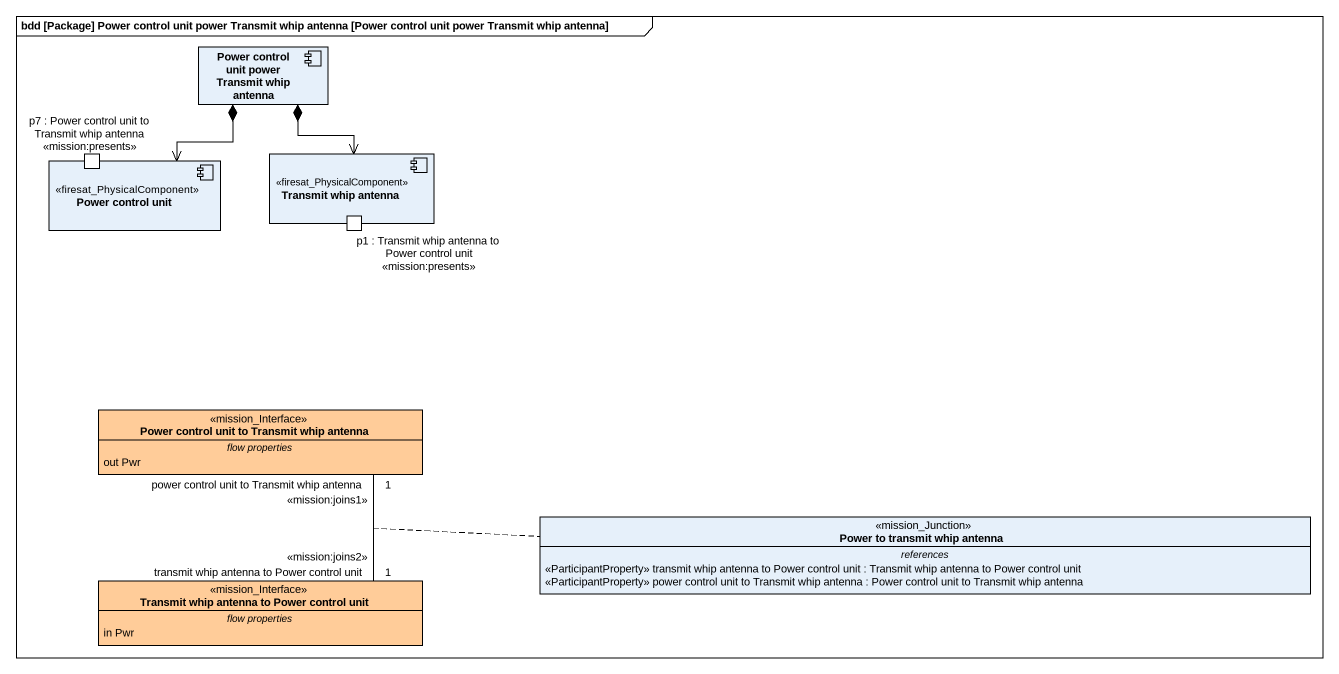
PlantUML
@startuml
mainframe bdd [Package] Power control unit power Transmit whip antenna [Power control unit power Transmit whip antenna]
allowmixing
hide circle
hide empty members
component "Power control unit power Transmit whip antenna" as Power_control_unit_power
component "Power control unit" as Power_control_unit <<firesat_PhysicalComponent>> {
  port "p7 : Power control unit to Transmit whip antenna <<mission:presents>>" as p7_Power_control_unit_to
}
component "Transmit whip antenna" as Transmit_whip_antenna <<firesat_PhysicalComponent>> {
  port "p1 : Transmit whip antenna to Power control unit <<mission:presents>>" as p1_Transmit_whip_antenna_to
}
class "Power control unit to Transmit whip antenna" as Power_control_unit_to <<mission_Interface>> #FFCC99 {
  -- flow properties --
  out Pwr
}
class "Power to transmit whip antenna" as Power_to_transmit_whip <<mission_Junction>> {
  -- references --
  <<ParticipantProperty>> transmit whip antenna to Power control unit : Transmit whip antenna to Power control unit
  <<ParticipantProperty>> power control unit to Transmit whip antenna : Power control unit to Transmit whip antenna
}
class "Transmit whip antenna to Power control unit" as Transmit_whip_antenna_to <<mission_Interface>> #FFCC99 {
  -- flow properties --
  in Pwr
}
Power_control_unit_power *--> Power_control_unit
Power_control_unit_power *--> Transmit_whip_antenna
Power_control_unit_to "1\npower control unit to Transmit whip antenna\n<<mission:joins1>>" -- "1\ntransmit whip antenna to Power control unit\n<<mission:joins2>>" Transmit_whip_antenna_to
(Power_control_unit_to, Transmit_whip_antenna_to) .. Power_to_transmit_whip
@enduml
